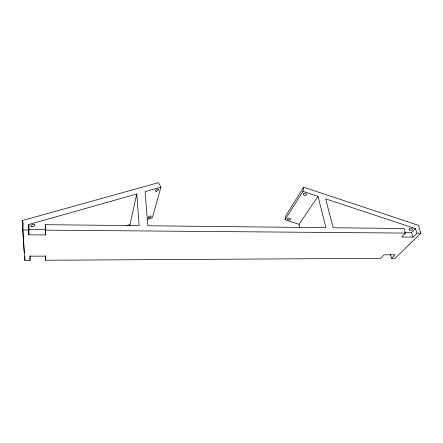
<?xml version="1.0" encoding="UTF-8"?>
<svg xmlns="http://www.w3.org/2000/svg" width="443" height="443" viewBox="0 0 443 443"><rect width="100%" height="100%" fill="white"/><g stroke="black" fill="none" stroke-linecap="round" stroke-linejoin="round"><path stroke-width="0.66" d="M45.452 234.923L45.546 224.673L139.13 225.67L136.815 193.968L28.806 224.49L28.845 234.823L45.452 234.923L45.446 230.144L405.483 233.09L403.977 228.505L333.153 227.746L325.633 198.868L415.479 228.627L417.024 233.184L413.031 237.121L401.591 237.049L405.483 233.09M390.421 254.553L391.568 258.28L395.106 254.791L384.12 254.836L380.675 258.341L45.474 260.251L45.551 255.722M147.22 219.379L152.353 217.806L160.92 187.156L158.533 182.627L22.15 220.592L23.208 223.178L22.942 229.961L24.819 260.373L30.03 260.34L30.174 255.777M28.845 234.823L28.806 224.49M24.819 260.373L24.958 256.525M299.845 227.63L299.086 224.308L285.054 219.745L302.951 191.359L303.638 187.234L418.984 225.531L418.934 227.641L420.85 233.217L395.184 258.258L391.568 258.28M285.054 219.745L285.774 215.774L303.638 187.234M130.004 226.03L129.915 224.662L136.815 193.968M299.086 224.308L317.985 196.338L302.951 191.359M404.813 232.536L411.519 232.597L415.479 228.627M126.615 225.67L129.915 224.662M160.92 187.156L145.066 191.636L147.851 225.764L325.932 227.669L317.985 196.338M29.028 229.352L45.546 229.491L45.546 224.673M22.942 229.961L28.623 230.011M417.024 233.184L420.85 233.217M24.564 252.743L24.077 251.53L22.15 220.592M411.519 232.597L413.031 237.121M30.03 260.34L29.836 256.181L45.468 256.12L45.474 260.251M409.542 229.989A1.739 0.98 1.9 0 0 412.433 229.579A1.739 0.98 1.9 0 0 410.257 228.355A1.739 0.98 1.9 0 0 409.542 229.989M287.878 219.529A1.6 0.936 9.9 0 0 290.58 219.545A1.6 0.936 9.9 0 0 288.803 218.094A1.6 0.936 9.9 0 0 287.878 219.529M303.937 195.075A1.711 1.058 8.6 0 0 306.622 194.566A1.711 1.058 8.6 0 0 304.241 193.264A1.711 1.058 8.6 0 0 303.937 195.075M31.951 226.594A2.11 0.991 -20 0 0 34.942 224.85A2.11 0.991 -20 0 0 31.902 224.806A2.11 0.991 -20 0 0 31.951 226.594M156.335 191.265A1.833 0.853 -27 0 0 158.71 189.438A1.833 0.853 -27 0 0 156.063 189.759A1.833 0.853 -27 0 0 156.335 191.265M149.097 217.956A1.722 0.742 -26.3 0 0 151.307 216.284A1.722 0.742 -26.3 0 0 148.815 216.671A1.722 0.742 -26.3 0 0 149.097 217.956"/></g></svg>
